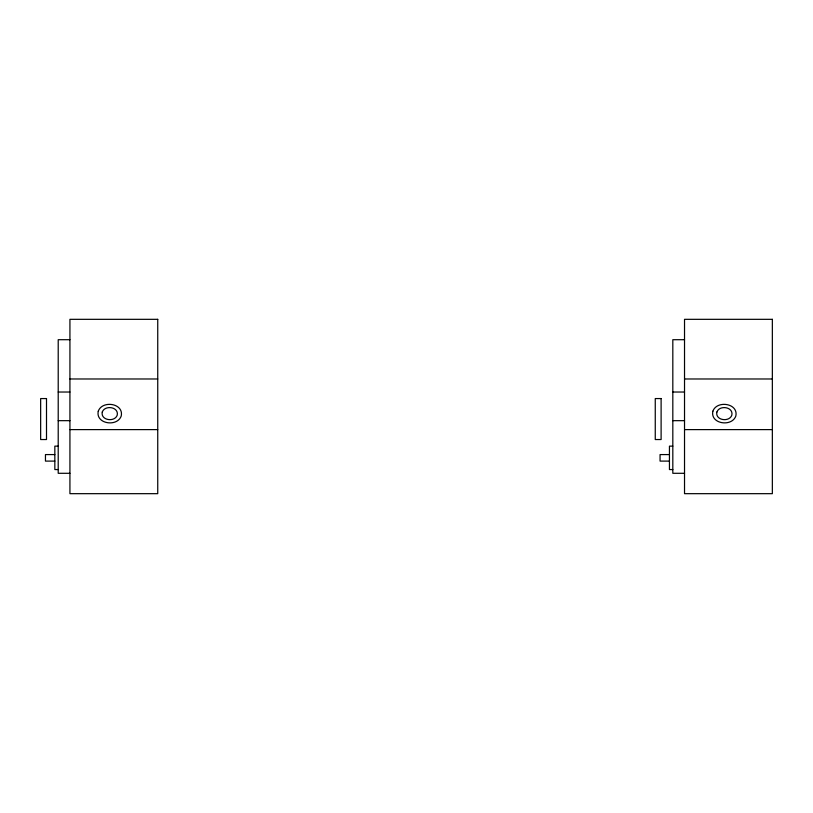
<?xml version="1.0" encoding="UTF-8"?>
<svg xmlns="http://www.w3.org/2000/svg" width="813" height="813" viewBox="0 0 813 813"><rect width="100%" height="100%" fill="white"/><g stroke="black" fill="none" stroke-linecap="round" stroke-linejoin="round"><path stroke-width="1.22" d="M69.928 339.702L58.211 339.702L58.211 473.298L69.928 473.298M684.526 339.702L672.818 339.702L672.818 473.298L684.526 473.298M69.928 378.98L157.742 378.98M684.526 378.98L772.35 378.98M58.211 392.029L69.928 392.029M672.818 392.029L684.526 392.029M58.211 420.667L69.928 420.667M672.818 420.667L684.526 420.667M69.928 429.61L157.742 429.61M684.526 429.61L772.35 429.61M58.211 446.134L54.837 446.134L54.837 469.558L58.211 469.558M672.818 446.134L669.445 446.134L669.445 469.558L672.818 469.558M54.837 454.579L45.457 454.579L45.457 461.103L54.837 461.103M669.445 454.579L660.065 454.579L660.065 461.103L669.445 461.103M98.261 411.205C95.436 424.01 117.245 427.252 121.218 416.043C124.043 403.228 102.235 399.996 98.261 411.205M102.265 412.049C100.426 420.392 114.623 422.496 117.214 415.199C119.054 406.856 104.857 404.752 102.265 412.049M712.869 411.205C710.044 424.01 731.852 427.252 735.826 416.043C738.651 403.228 716.842 399.996 712.869 411.205M716.873 412.049C715.034 420.392 729.231 422.496 731.822 415.199C733.661 406.856 719.464 404.752 716.873 412.049M157.742 319.326L69.928 319.326L69.928 493.674L157.742 493.674L157.742 319.326M772.35 319.326L684.526 319.326L684.526 493.674L772.35 493.674L772.35 319.326M46.504 398.563L40.65 398.563L40.65 439.538L46.504 439.538L46.504 398.563M661.111 398.563L655.258 398.563L655.258 439.538L661.111 439.538L661.111 398.563"/></g></svg>
